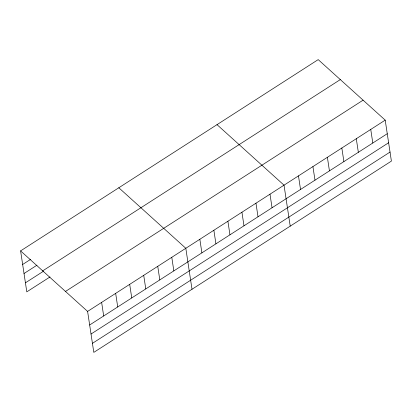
<?xml version="1.0" encoding="UTF-8"?>
<svg xmlns="http://www.w3.org/2000/svg" width="412" height="412" viewBox="0 0 412 412"><rect width="100%" height="100%" fill="white"/><g stroke="black" fill="none" stroke-linecap="round" stroke-linejoin="round"><path stroke-width="0.62" d="M20.6 250.893L318.198 59.616L385.205 120.139L391.4 161.107L93.802 352.384L87.602 311.41L20.6 250.893L26.795 291.861L50.001 276.952M22.655 264.473L30.751 259.272M24.02 273.511L36.972 265.189M42.709 270.859L340.312 79.588M25.431 282.823L43.234 271.379M65.493 291.438L363.09 100.168M87.602 311.41L385.205 120.139M89.656 324.991L387.259 133.72M91.026 334.029L388.624 142.758M92.432 343.34L390.035 152.069M217.016 124.651L284.017 185.168L290.218 226.142M118.81 187.769L185.812 248.287L192.007 289.26M370.748 129.43L372.803 143.01M356.292 138.715L358.347 152.301M341.836 148.006L343.891 161.592M327.386 157.296L329.44 170.882M312.929 166.587L314.984 180.173M298.473 175.878L300.528 189.458M269.989 194.186L272.044 207.766M255.96 203.204L258.015 216.784M241.932 212.221L243.986 225.802M227.903 221.239L229.953 234.819M213.869 230.257L215.924 243.837M199.841 239.274L201.895 252.855M171.783 257.304L173.833 270.89M157.75 266.322L159.805 279.903M143.721 275.34L145.776 288.92M129.692 284.357L131.747 297.938M115.664 293.375L117.719 306.955M101.635 302.393L103.685 315.973"/></g></svg>
